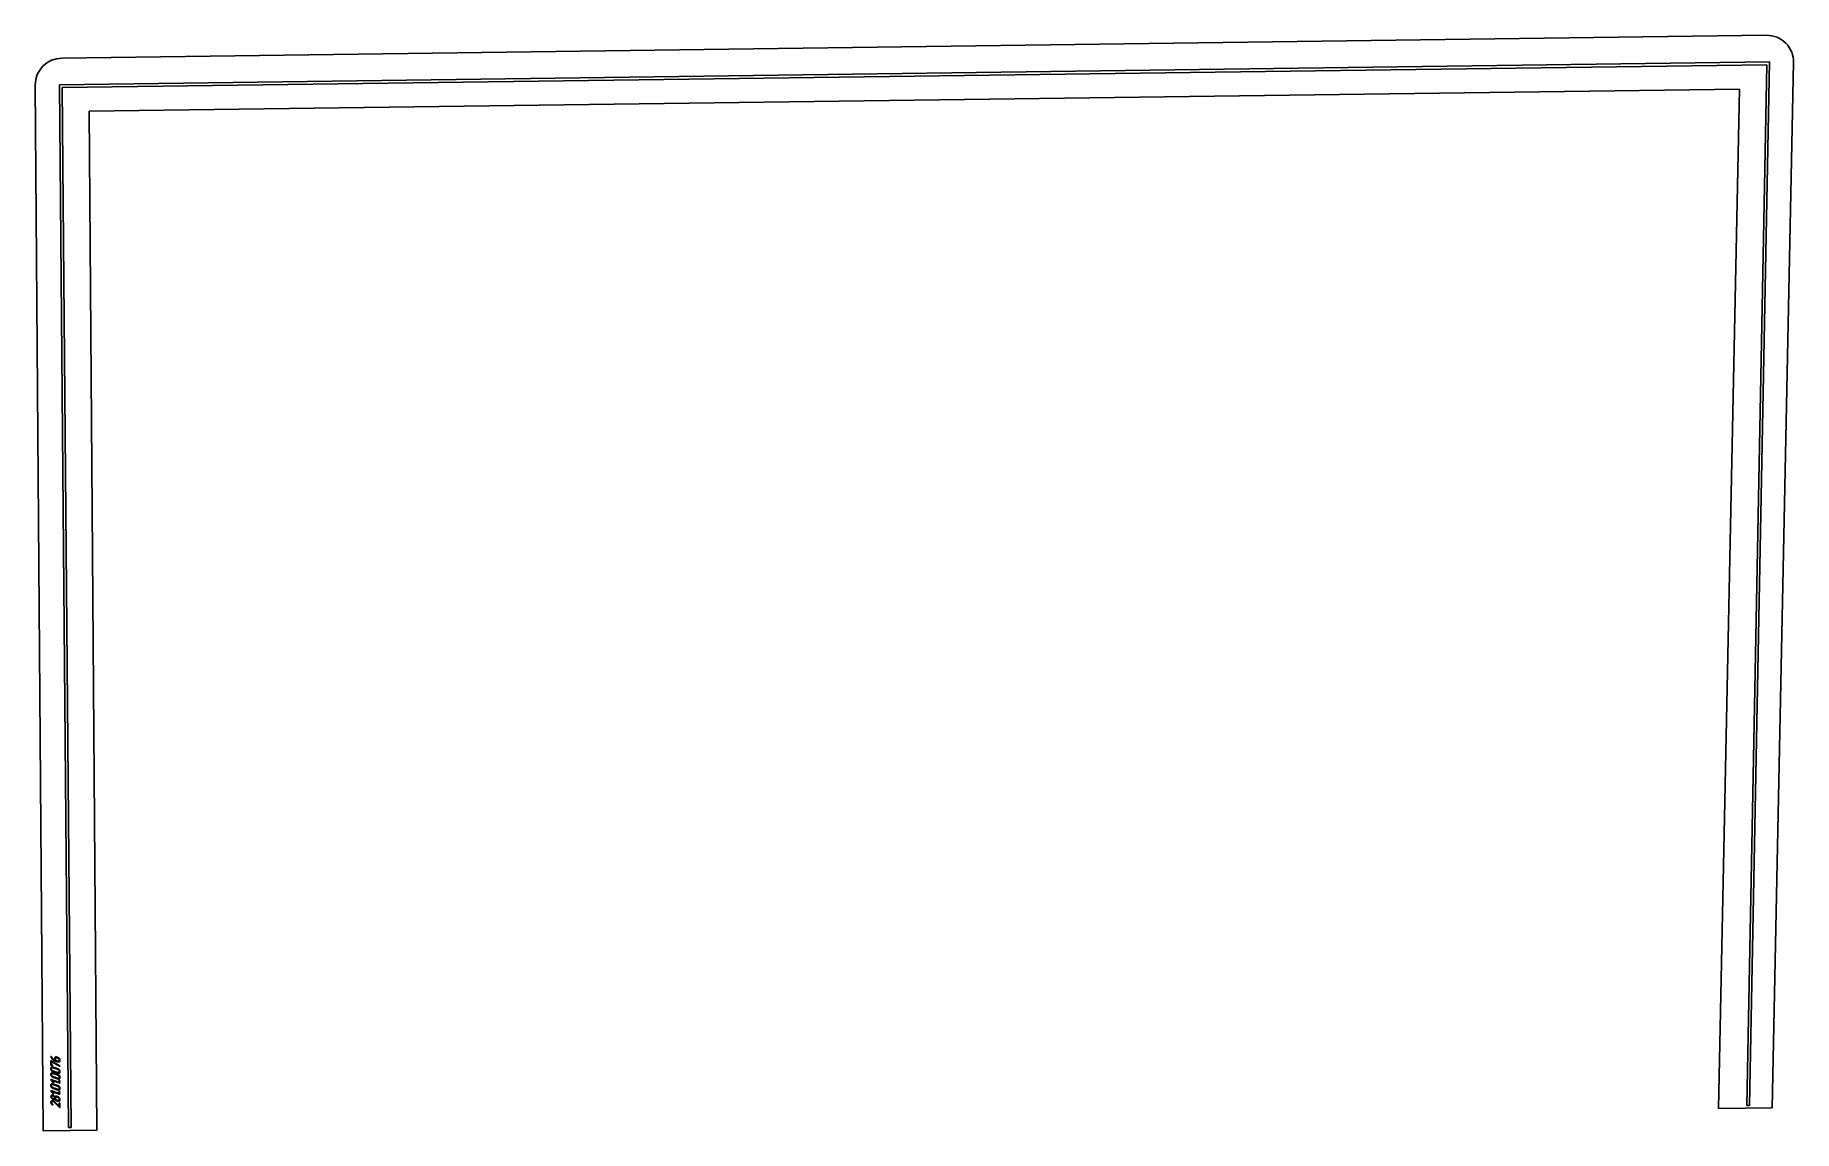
# Model space of a CAD drawing. Header units: millimetres. Extents: x 16 to 1982, y 24 to 1250.
import ezdxf

# ---------------------------------------------------------------- set-up
doc = ezdxf.new("R2010")
doc.units = ezdxf.units.MM
doc.linetypes.add('K5LT_BASIC', pattern=[0])
doc.layers.add('Engraving', color=7, linetype='Continuous')

msp = doc.modelspace()

# ---------------------------------------------------------------- linework, layer by layer
at = {"color": 143, "linetype": 'K5LT_BASIC', "lineweight": 25, "true_color": 0x33acca}
for p, q in [((45.3, 1224.7), (1951.8, 1250.2)), ((1982.2, 1219.6), (1958.2, 50.2)), ((24.5, 24.3), (15.7, 1194.5)), ((75.9, 1165.1), (1921.6, 1189.8)), ((1921.6, 1189.8), (1898.2, 49.4)), ((84.5, 25.1), (75.9, 1165.1)), ((1898.2, 49.4), (1958.2, 50.2)), ((24.5, 24.3), (84.5, 25.1)), ((24.5, 24.3), (24.5, 24.3)), ((84.5, 25.1), (84.5, 25.1))]:
    msp.add_line(p, q, dxfattribs=at)
for centre, start_param, end_param in [((1952.2, 1220.2), 3.112786, 4.717493), ((45.7, 1194.7), 4.717493, 6.282447)]:
    msp.add_ellipse(centre, major_axis=(-30, -0.2), ratio=1, start_param=start_param, end_param=end_param, dxfattribs=at)
at = {"layer": 'Engraving', "color": 143, "linetype": 'K5LT_BASIC', "lineweight": 25, "true_color": 0x33acca}
for p, q in [((1955.3, 1220.3), (42.7, 1194.7)), ((1955.3, 1220.3), (1932.8, 52.6)), ((1952.3, 1217.2), (45.8, 1191.7)), ((1929.8, 52.6), (1952.3, 1217.2)), ((52.9, 28.1), (42.7, 1194.7)), ((45.8, 1191.7), (55.9, 28.1)), ((1929.8, 52.6), (1932.8, 52.6)), ((55.9, 28.1), (52.9, 28.1))]:
    msp.add_line(p, q, dxfattribs=at)
for points, knots in [([(37.9, 102.5), (36.4, 103), (35.2, 104.2), (33.8, 105.5), (33.3, 107.2), (33.2, 107.3), (33.2, 107.3), (33.2, 107.5), (33.3, 107.5), (33.5, 107.6), (33.6, 107.5), (33.7, 107.5), (33.8, 107.4), (33.8, 107.4), (33.9, 107.2), (34, 107.1), (34, 107.1), (34, 107), (34, 106.9), (34.1, 106.7), (34.2, 106.5), (34.4, 106.2), (34.6, 105.9), (34.9, 105.3), (35.6, 104.7), (36, 104.3), (36.5, 103.9), (37, 103.5), (37.5, 103.4), (37.5, 104.4), (37.5, 105.5), (37.5, 106.4), (38.1, 106.8), (38.7, 107.2), (39.6, 106.9), (40.3, 106.7), (41.1, 106.4), (41.9, 106.1), (42.6, 105.3), (43.2, 104.5), (43.2, 103.6), (43.2, 103.2), (43.2, 102.9), (43.2, 102.1), (42.6, 101.6), (41.9, 101.2), (41.1, 101.5), (39.5, 102), (37.9, 102.5)], [0, 0, 0, 2.498316, 2.498316, 5.262484, 5.262484, 5.387819, 5.387819, 5.576565, 5.576565, 5.780812, 5.780812, 5.94013, 5.94013, 6.158112, 6.158112, 6.282716, 6.282716, 6.433855, 6.433855, 6.733626, 6.733626, 7.321232, 7.321232, 8.511503, 8.511503, 9.467261, 9.467261, 10.342598, 10.342598, 11.992145, 11.992145, 13.165958, 13.165958, 14.387907, 14.387907, 15.553255, 15.553255, 17.042108, 17.042108, 18.487785, 18.487785, 19.039603, 19.039603, 20.17753, 20.17753, 21.406839, 21.406839, 24, 24, 24]), ([(33.7, 102.6), (38.3, 100), (42.9, 97.3), (43, 97.3), (43.1, 97.1), (43.1, 97), (43.2, 96.9), (43.2, 96.8), (43.1, 96.7), (43, 96.6), (42.8, 96.6), (42.8, 96.6), (42.8, 96.7), (38.3, 99.2), (33.9, 101.7), (33.9, 100), (33.9, 98.2), (34.3, 98.1), (34.7, 98), (34.8, 97.9), (34.9, 97.8), (35, 97.7), (35, 97.5), (35, 97.5), (34.9, 97.3), (34.8, 97.2), (34.7, 97.3), (34.1, 97.5), (33.6, 97.6), (33.2, 97.8), (33.2, 98.1), (33.2, 100.3), (33.2, 102.4), (33.2, 102.6), (33.3, 102.6), (33.4, 102.7), (33.6, 102.6), (33.6, 102.6), (33.7, 102.6)], [0, 0, 0, 5.953157, 5.953157, 6.113276, 6.113276, 6.251888, 6.251888, 6.390451, 6.390451, 6.541705, 6.541705, 6.59934, 6.59934, 12.273025, 12.273025, 14.212009, 14.212009, 14.627581, 14.627581, 14.815537, 14.815537, 14.984487, 14.984487, 15.117563, 15.117563, 15.276328, 15.276328, 15.902294, 15.902294, 16.260943, 16.260943, 18.649985, 18.649985, 18.79436, 18.79436, 18.934022, 18.934022, 19, 19, 19]), ([(38.2, 103.1), (39.6, 102.7), (41.1, 102.2), (41.6, 102), (42.1, 102.3), (42.5, 102.5), (42.5, 103.1), (42.5, 103.5), (42.5, 103.8), (42.5, 104.4), (42.1, 105), (41.6, 105.5), (41.1, 105.7), (40.3, 106), (39.6, 106.2), (39, 106.4), (38.6, 106.1), (38.2, 105.9), (38.2, 105.3), (38.2, 104.2), (38.2, 103.1)], [0, 0, 0, 2.151609, 2.151609, 2.897861, 2.897861, 3.606926, 3.606926, 4.116362, 4.116362, 5.006613, 5.006613, 5.923599, 5.923599, 6.999394, 6.999394, 7.74769, 7.74769, 8.471721, 8.471721, 10, 10, 10]), ([(41.1, 93.7), (41.9, 93.4), (42.6, 92.6), (43.2, 91.8), (43.2, 90.9), (43.2, 90.5), (43.2, 90.2), (43.2, 89.4), (42.6, 88.9), (41.9, 88.5), (41.1, 88.8), (38.2, 89.7), (35.4, 90.7), (34.5, 91), (33.9, 91.8), (33.2, 92.7), (33.2, 93.5), (33.2, 93.9), (33.2, 94.3), (33.2, 95.1), (33.9, 95.6), (34.5, 96), (35.4, 95.7), (38.2, 94.7), (41.1, 93.7)], [0, 0, 0, 0.846521, 0.846521, 1.674424, 1.674424, 1.989042, 1.989042, 2.637777, 2.637777, 3.338641, 3.338641, 5.996422, 5.996422, 6.83575, 6.83575, 7.667338, 7.667338, 7.981955, 7.981955, 8.645972, 8.645972, 9.342219, 9.342219, 12, 12, 12]), ([(41.1, 87.4), (41.9, 87.1), (42.6, 86.3), (43.2, 85.4), (43.2, 84.5), (43.2, 84.2), (43.2, 83.8), (43.2, 83), (42.6, 82.6), (41.9, 82.1), (41.1, 82.4), (38.2, 83.4), (35.4, 84.3), (34.5, 84.6), (33.9, 85.5), (33.2, 86.3), (33.2, 87.2), (33.2, 87.6), (33.2, 87.9), (33.2, 88.8), (33.9, 89.2), (34.5, 89.6), (35.4, 89.3), (38.2, 88.4), (41.1, 87.4)], [0, 0, 0, 0.846521, 0.846521, 1.674424, 1.674424, 1.989042, 1.989042, 2.637777, 2.637777, 3.338641, 3.338641, 5.996422, 5.996422, 6.83575, 6.83575, 7.667338, 7.667338, 7.981955, 7.981955, 8.645972, 8.645972, 9.342219, 9.342219, 12, 12, 12]), ([(42.8, 78.6), (43, 78.5), (43.1, 78.4), (43.2, 78.2), (43.2, 78.1), (43.2, 78), (43.1, 77.9), (43, 77.8), (42.8, 77.9), (38.6, 79.3), (34.4, 80.7), (35.2, 79.7), (36, 78.7), (36.1, 78.5), (36.1, 78.4), (36.1, 78.2), (36, 78.2), (35.9, 78.1), (35.7, 78.1), (35.7, 78.2), (35.5, 78.3), (34.4, 79.8), (33.3, 81.2), (33.2, 81.3), (33.2, 81.5), (33.2, 81.6), (33.3, 81.7), (33.4, 81.8), (33.6, 81.7), (38.2, 80.1), (42.8, 78.6)], [0, 0, 0, 0.181151, 0.181151, 0.343934, 0.343934, 0.472146, 0.472146, 0.625059, 0.625059, 5.39951, 5.39951, 6.773407, 6.773407, 6.936544, 6.936544, 7.074093, 7.074093, 7.217588, 7.217588, 7.383484, 7.383484, 9.302301, 9.302301, 9.462957, 9.462957, 9.596849, 9.596849, 9.739807, 9.739807, 15, 15, 15]), ([(41.1, 93), (38.2, 94), (35.4, 95), (34.8, 95.2), (34.4, 94.9), (33.9, 94.6), (33.9, 94), (33.9, 93.7), (33.9, 93.3), (33.9, 92.7), (34.4, 92.2), (34.8, 91.6), (35.4, 91.4), (38.2, 90.4), (41.1, 89.5), (41.6, 89.3), (42.1, 89.6), (42.5, 89.8), (42.5, 90.4), (42.5, 90.8), (42.5, 91.1), (42.5, 91.7), (42.1, 92.3), (41.7, 92.8), (41.1, 93)], [0, 0, 0, 3.194824, 3.194824, 3.749556, 3.749556, 4.284872, 4.284872, 4.662943, 4.662943, 5.32312, 5.32312, 6.003067, 6.003067, 9.197891, 9.197891, 9.751896, 9.751896, 10.278148, 10.278148, 10.656218, 10.656218, 11.310094, 11.310094, 12, 12, 12]), ([(41.1, 86.7), (38.2, 87.6), (35.4, 88.6), (34.8, 88.8), (34.4, 88.5), (33.9, 88.3), (33.9, 87.7), (33.9, 87.3), (33.9, 87), (33.9, 86.4), (34.4, 85.8), (34.8, 85.3), (35.4, 85.1), (38.2, 84.1), (41.1, 83.1), (41.6, 82.9), (42.1, 83.2), (42.5, 83.5), (42.5, 84.1), (42.5, 84.4), (42.5, 84.8), (42.5, 85.3), (42.1, 85.9), (41.7, 86.5), (41.1, 86.7)], [0, 0, 0, 3.194824, 3.194824, 3.749556, 3.749556, 4.284872, 4.284872, 4.662943, 4.662943, 5.32312, 5.32312, 6.003067, 6.003067, 9.197891, 9.197891, 9.751896, 9.751896, 10.278148, 10.278148, 10.656218, 10.656218, 11.310094, 11.310094, 12, 12, 12]), ([(42.1, 80.4), (42.1, 80.6), (42.3, 80.7), (42.5, 80.8), (42.7, 80.7), (42.8, 80.7), (43, 80.5), (43.2, 80.3), (43.2, 80), (43.2, 79.8), (43, 79.7), (42.9, 79.6), (42.7, 79.7), (42.5, 79.7), (42.3, 79.9), (42.1, 80.1), (42.1, 80.4)], [0, 0, 0, 0.855828, 0.855828, 1.74556, 1.74556, 2.805969, 2.805969, 3.96496, 3.96496, 4.876932, 4.876932, 5.801755, 5.801755, 6.76801, 6.76801, 8, 8, 8]), ([(41.1, 75), (41.9, 74.7), (42.6, 73.8), (43.2, 73), (43.2, 72.1), (43.2, 71.7), (43.2, 71.4), (43.2, 70.6), (42.6, 70.1), (41.9, 69.7), (41.1, 70), (38.2, 70.9), (35.4, 71.9), (34.5, 72.2), (33.9, 73), (33.2, 73.9), (33.2, 74.8), (33.2, 75.1), (33.2, 75.5), (33.2, 76.3), (33.9, 76.8), (34.5, 77.2), (35.4, 76.9), (38.2, 75.9), (41.1, 75)], [0, 0, 0, 0.846521, 0.846521, 1.674424, 1.674424, 1.989042, 1.989042, 2.637777, 2.637777, 3.338641, 3.338641, 5.996422, 5.996422, 6.83575, 6.83575, 7.667338, 7.667338, 7.981955, 7.981955, 8.645972, 8.645972, 9.342219, 9.342219, 12, 12, 12]), ([(42.8, 66.1), (43, 66.1), (43.1, 65.9), (43.2, 65.8), (43.2, 65.7), (43.2, 65.6), (43.1, 65.4), (43, 65.4), (42.8, 65.4), (38.6, 66.8), (34.4, 68.3), (35.2, 67.2), (36, 66.2), (36.1, 66.1), (36.1, 66), (36.1, 65.8), (36, 65.7), (35.9, 65.7), (35.7, 65.7), (35.7, 65.7), (35.5, 65.9), (34.4, 67.3), (33.3, 68.8), (33.2, 68.9), (33.2, 69), (33.2, 69.2), (33.3, 69.2), (33.4, 69.3), (33.6, 69.3), (38.2, 67.7), (42.8, 66.1)], [0, 0, 0, 0.181151, 0.181151, 0.343934, 0.343934, 0.472146, 0.472146, 0.625059, 0.625059, 5.39951, 5.39951, 6.773407, 6.773407, 6.936544, 6.936544, 7.074093, 7.074093, 7.217588, 7.217588, 7.383484, 7.383484, 9.302301, 9.302301, 9.462957, 9.462957, 9.596849, 9.596849, 9.739807, 9.739807, 15, 15, 15]), ([(41.1, 62.5), (41.9, 62.2), (42.6, 61.4), (43.2, 60.5), (43.2, 59.7), (43.2, 59.3), (43.2, 58.9), (43.2, 58.1), (42.6, 57.7), (41.9, 57.2), (41.1, 57.5), (40.3, 57.8), (39.6, 58), (39.1, 58.2), (38.6, 58.7), (38.1, 59.1), (37.7, 59.8), (37.4, 59.5), (37, 59.5), (36.6, 59.4), (36.1, 59.6), (35.7, 59.7), (35.4, 59.8), (34.5, 60.1), (33.8, 61), (33.5, 61.4), (33.4, 61.8), (33.3, 62), (33.3, 62.2), (33.3, 62.3), (33.2, 62.5), (33.2, 62.6), (33.2, 62.7), (33.2, 63.6), (33.9, 64), (34.2, 64.2), (34.5, 64.2), (34.7, 64.2), (34.9, 64.2), (35, 64.2), (35.1, 64.2), (35.3, 64.1), (35.4, 64.1), (35.7, 64), (36.1, 63.8), (36.6, 63.7), (37, 63.3), (37.4, 63), (37.7, 62.5), (38, 62.9), (38.5, 63), (39, 63.2), (39.6, 63), (40.3, 62.8), (41.1, 62.5)], [0, 0, 0, 1.873598, 1.873598, 3.69261, 3.69261, 4.386884, 4.386884, 5.818535, 5.818535, 7.364988, 7.364988, 8.831065, 8.831065, 10.043454, 10.043454, 11.431214, 11.431214, 12.22177, 12.22177, 13.14885, 13.14885, 13.899491, 13.899491, 15.762312, 15.762312, 16.708293, 16.708293, 17.125443, 17.125443, 17.362221, 17.362221, 17.577677, 17.577677, 19.055802, 19.055802, 19.771228, 19.771228, 20.139764, 20.139764, 20.365597, 20.365597, 20.592941, 20.592941, 21.340886, 21.340886, 22.373032, 22.373032, 23.469845, 23.469845, 24.415003, 24.415003, 25.533412, 25.533412, 27, 27, 27]), ([(41.1, 74.2), (38.2, 75.2), (35.4, 76.2), (34.8, 76.4), (34.4, 76.1), (33.9, 75.8), (33.9, 75.2), (33.9, 74.9), (33.9, 74.5), (33.9, 73.9), (34.4, 73.4), (34.8, 72.8), (35.4, 72.6), (38.2, 71.7), (41.1, 70.7), (41.6, 70.5), (42.1, 70.8), (42.5, 71.1), (42.5, 71.6), (42.5, 72), (42.5, 72.3), (42.5, 72.9), (42.1, 73.5), (41.7, 74), (41.1, 74.2)], [0, 0, 0, 3.194824, 3.194824, 3.749556, 3.749556, 4.284872, 4.284872, 4.662943, 4.662943, 5.32312, 5.32312, 6.003067, 6.003067, 9.197891, 9.197891, 9.751896, 9.751896, 10.278148, 10.278148, 10.656218, 10.656218, 11.310094, 11.310094, 12, 12, 12]), ([(36.1, 63.1), (35.7, 63.3), (35.4, 63.4), (34.8, 63.6), (34.4, 63.3), (33.9, 63), (33.9, 62.4), (33.9, 61.9), (34.4, 61.3), (34.8, 60.7), (35.4, 60.5), (35.7, 60.4), (36.1, 60.3), (36.7, 60.1), (37.1, 60.4), (37.5, 60.6), (37.5, 61.2), (37.5, 61.8), (37.1, 62.4), (36.7, 62.9), (36.1, 63.1)], [0, 0, 0, 0.718951, 0.718951, 1.697337, 1.697337, 2.634709, 2.634709, 3.797866, 3.797866, 5.000561, 5.000561, 5.719512, 5.719512, 6.697901, 6.697901, 7.635273, 7.635273, 8.789173, 8.789173, 10, 10, 10]), ([(41.1, 61.8), (40.3, 62), (39.6, 62.3), (39, 62.5), (38.6, 62.2), (38.2, 62), (38.2, 61.3), (38.2, 61), (38.2, 60.6), (38.2, 60), (38.6, 59.5), (39, 58.9), (39.6, 58.7), (40.3, 58.5), (41.1, 58.3), (41.6, 58.1), (42.1, 58.3), (42.5, 58.6), (42.5, 59.2), (42.5, 59.5), (42.5, 59.9), (42.5, 60.5), (42.1, 61), (41.6, 61.6), (41.1, 61.8)], [0, 0, 0, 1.329406, 1.329406, 2.254108, 2.254108, 3.148824, 3.148824, 3.778355, 3.778355, 4.877538, 4.877538, 6.009386, 6.009386, 7.338792, 7.338792, 8.260968, 8.260968, 9.137189, 9.137189, 9.766721, 9.766721, 10.866842, 10.866842, 12, 12, 12]), ([(42.1, 67.9), (42.1, 68.1), (42.3, 68.2), (42.5, 68.4), (42.7, 68.3), (42.8, 68.2), (43, 68), (43.2, 67.8), (43.2, 67.6), (43.2, 67.3), (43, 67.2), (42.9, 67.2), (42.7, 67.2), (42.5, 67.3), (42.3, 67.5), (42.1, 67.7), (42.1, 67.9)], [0, 0, 0, 0.855828, 0.855828, 1.74556, 1.74556, 2.805969, 2.805969, 3.96496, 3.96496, 4.876932, 4.876932, 5.801755, 5.801755, 6.76801, 6.76801, 8, 8, 8]), ([(43.2, 55.1), (43.2, 52.9), (43.2, 50.8), (43.2, 50.7), (43.1, 50.6), (43, 50.6), (42.8, 50.6), (42.7, 50.6), (42.6, 50.7), (39.7, 53.7), (36.7, 56.6), (36.6, 56.7), (36.4, 56.9), (36.3, 57), (36.2, 57.1), (35.9, 57.2), (35.7, 57.3), (35, 57.6), (34.5, 57.1), (34.2, 57), (34.1, 56.7), (34, 56.4), (34, 56), (34, 55.5), (34.2, 55), (34.5, 54.5), (35.2, 54), (35.3, 53.9), (35.3, 53.8), (35.4, 53.7), (35.4, 53.6), (35.4, 53.5), (35.3, 53.4), (35.2, 53.3), (35, 53.4), (35, 53.4), (34.9, 53.4), (34.1, 54), (33.6, 54.8), (33.2, 55.5), (33.2, 56.2), (33.2, 57.2), (33.9, 57.8), (34.7, 58.4), (35.7, 58.1), (36, 57.9), (36.4, 57.7), (36.7, 57.5), (37.1, 57.1), (39.8, 54.4), (42.5, 51.7), (42.5, 53.5), (42.5, 55.3), (42.5, 55.4), (42.6, 55.5), (42.7, 55.6), (42.8, 55.5), (43, 55.5), (43.1, 55.4), (43.2, 55.2), (43.2, 55.1)], [0, 0, 0, 3.047826, 3.047826, 3.226196, 3.226196, 3.425035, 3.425035, 3.570989, 3.570989, 9.561221, 9.561221, 9.825724, 9.825724, 10.050668, 10.050668, 10.473601, 10.473601, 11.396415, 11.396415, 11.832946, 11.832946, 12.317549, 12.317549, 13.072233, 13.072233, 14.062635, 14.062635, 14.240973, 14.240973, 14.40613, 14.40613, 14.588981, 14.588981, 14.779051, 14.779051, 14.881829, 14.881829, 16.249197, 16.249197, 17.325971, 17.325971, 18.610175, 18.610175, 19.935785, 19.935785, 20.483021, 20.483021, 21.195978, 21.195978, 26.62229, 26.62229, 29.191003, 29.191003, 29.365522, 29.365522, 29.547183, 29.547183, 29.763638, 29.763638, 30, 30, 30])]:
    msp.add_open_spline(points, degree=2, knots=knots, dxfattribs=at)

doc.saveas('drawing.dxf')
